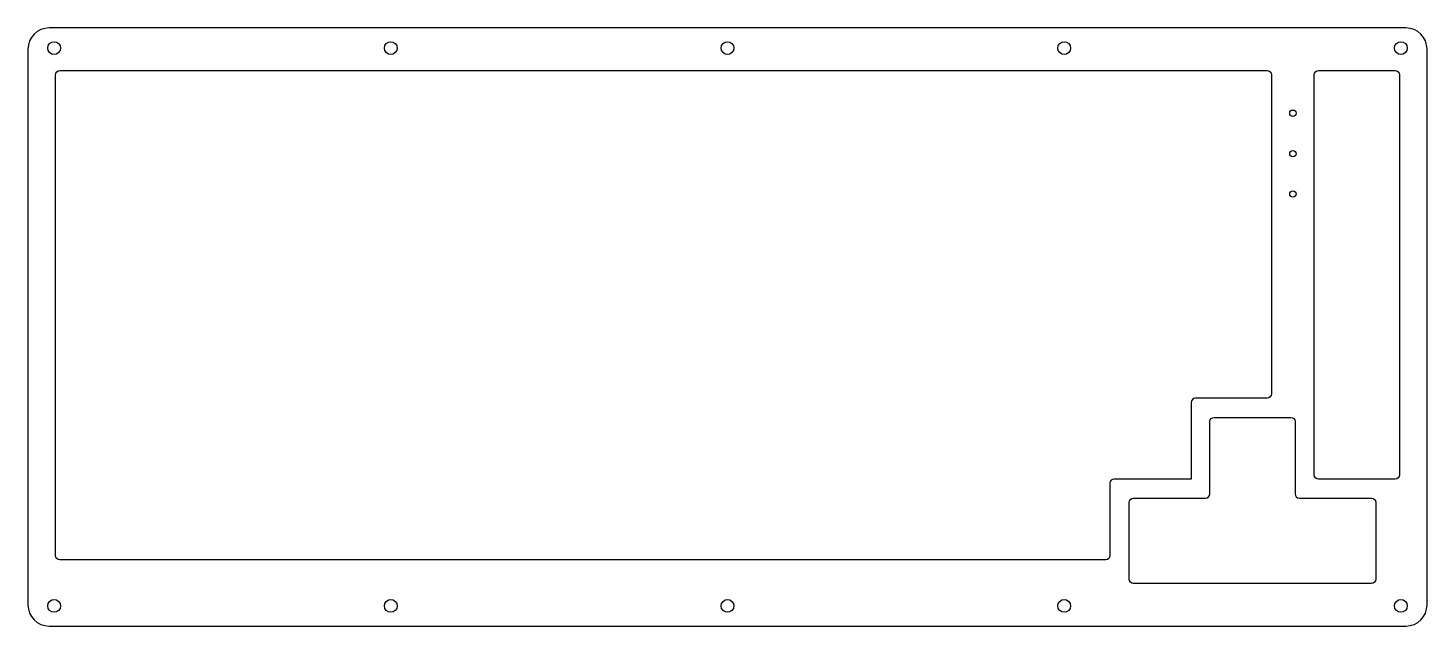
# Model space of a CAD drawing. Header units: millimetres. Extents: x 0 to 330, y -141 to 0.
import ezdxf

# ---------------------------------------------------------------- set-up
doc = ezdxf.new("R2010")
doc.units = ezdxf.units.MM

msp = doc.modelspace()

# ---------------------------------------------------------------- linework, layer by layer
for points in [[(325, -141, 0.414213562), (330, -136), (330, -5, 0.414213562), (325, 0), (5, 0, 0.414213562), (0, -5), (0, -136, 0.414213562), (5, -141)], [(256.22, -106.345, 0.414213562), (255.22, -107.345), (255.22, -124.395, -0.414213562), (254.22, -125.395), (7.52, -125.395, -0.414213562), (6.52, -124.395), (6.52, -11.045, -0.414213562), (7.52, -10.045), (292.32, -10.045, -0.414213562), (293.32, -11.045), (293.32, -86.295, -0.414213562), (292.32, -87.295), (275.37625, -87.295, 0.414213562), (274.37625, -88.295), (274.37625, -106.345)], [(322.48, -106.345), (304.38, -106.345, -0.414213562), (303.38, -105.345), (303.38, -11.045, -0.414213562), (304.38, -10.045), (322.48, -10.045, -0.414213562), (323.48, -11.045), (323.48, -105.345, -0.414213562)], [(277.77625, -110.855, 0.414213562), (278.77625, -109.855), (278.77625, -92.805, -0.414213562), (279.77625, -91.805), (297.87625, -91.805, -0.414213562), (298.87625, -92.805), (298.87625, -109.855, 0.414213562), (299.87625, -110.855), (316.92625, -110.855, -0.414213562), (317.92625, -111.855), (317.92625, -129.955, -0.414213562), (316.92625, -130.955), (260.72625, -130.955, -0.414213562), (259.72625, -129.955), (259.72625, -111.855, -0.414213562), (260.72625, -110.855)]]:
    msp.add_lwpolyline(points, format="xyb", close=True)
for centre, radius in [((6.17543, -4.75), 1.5), ((85.5875, -4.75), 1.5), ((165, -4.75), 1.5), ((244.4125, -4.75), 1.5), ((323.825, -4.75), 1.5), ((298.355, -20.095), 0.75), ((298.355, -29.625), 0.75), ((298.355, -39.155), 0.75), ((6.175, -136.25), 1.5), ((85.5875, -136.25), 1.5), ((165, -136.25), 1.5), ((244.4125, -136.25), 1.5), ((323.825, -136.25), 1.5)]:
    msp.add_circle(centre, radius)

doc.saveas('drawing.dxf')
